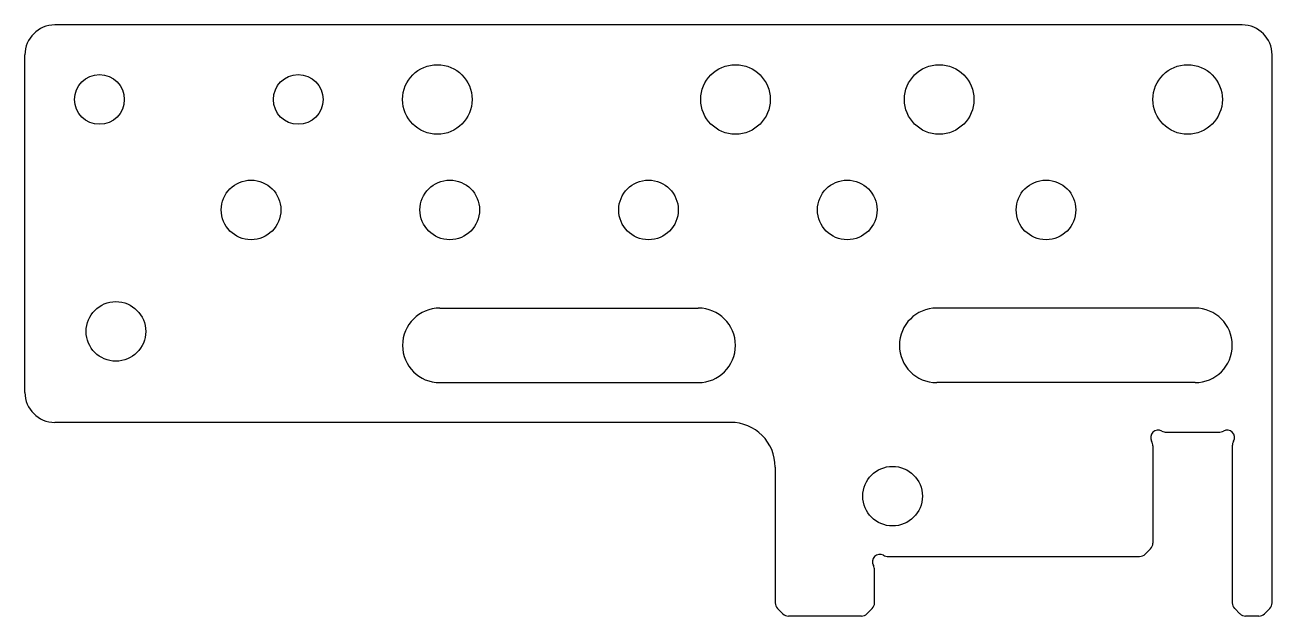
# Model space of a CAD drawing. Extents: x -102 to 24, y -87 to -27.
import ezdxf

# ---------------------------------------------------------------- set-up
doc = ezdxf.new("R2010")
doc.units = 0
doc.layers.add('VISIBLE', color=7, linetype='CONTINUOUS')

msp = doc.modelspace()

# ---------------------------------------------------------------- linework, layer by layer
at = {"layer": 'VISIBLE'}
for p, q in [((20.56, -27.14), (-98.94, -27.14)), ((-101.94, -64.14), (-101.94, -30.14)), ((23.56, -85.31), (23.56, -30.14)), ((-60.19, -55.64), (-34.19, -55.64)), ((15.81, -55.64), (-10.19, -55.64)), ((-60.19, -63.14), (-34.19, -63.14)), ((15.81, -63.14), (-10.19, -63.14)), ((-30.94, -67.14), (-98.94, -67.14)), ((12.94, -68.14), (18.19, -68.14)), ((11.56, -69.52), (11.56, -79.31)), ((19.56, -69.52), (19.56, -85.31)), ((-26.44, -71.64), (-26.44, -85.31)), ((11.33, -79.87), (10.8, -80.4)), ((-15.06, -80.64), (10.23, -80.64)), ((-16.44, -85.31), (-16.44, -82.02)), ((-25.68, -86.4), (-26.21, -85.87)), ((-16.68, -85.87), (-17.21, -86.4)), ((20.33, -86.4), (19.8, -85.87)), ((23.32, -85.87), (22.79, -86.4)), ((-17.77, -86.64), (-25.11, -86.64)), ((22.23, -86.64), (20.9, -86.64))]:
    msp.add_line(p, q, dxfattribs=at)
for centre, radius in [((-60.44, -34.64), 3.5), ((-30.44, -34.64), 3.5), ((-9.94, -34.64), 3.5), ((15.06, -34.64), 3.5), ((-94.44, -34.64), 2.5), ((-74.44, -34.64), 2.5), ((-79.19, -45.76), 3), ((-59.19, -45.76), 3), ((-39.19, -45.76), 3), ((-19.19, -45.76), 3), ((0.81, -45.76), 3), ((-92.79, -57.99), 3), ((-14.63, -74.57), 3)]:
    msp.add_circle(centre, radius, dxfattribs=at)
for centre, radius, start, end in [((-98.94, -30.14), 3, 90, 180), ((20.56, -30.14), 3, 0, 90), ((-60.19, -59.39), 3.75, 90, 270), ((-34.19, -59.39), 3.75, 270, 90), ((-10.19, -59.39), 3.75, 90, 270), ((15.81, -59.39), 3.75, 270, 90), ((-98.94, -64.14), 3, 180, 270), ((-30.94, -71.64), 4.5, 0, 90), ((12.09, -68.67), 0.75, 60.9828, 209.0172), ((12.94, -67.14), 1, 240.9828, 270), ((18.19, -67.14), 1, 270, 299.0172), ((19.03, -68.67), 0.75, 330.9828, 119.0172), ((10.56, -69.52), 1, 0, 29.0172), ((20.56, -69.52), 1, 150.9828, 180), ((10.76, -79.31), 0.8, 315, 0), ((-15.91, -81.17), 0.75, 60.9828, 209.0172), ((-17.44, -82.02), 1, 0, 29.0172), ((-15.06, -79.64), 1, 240.9828, 270), ((10.23, -79.84), 0.8, 270, 315), ((-25.64, -85.31), 0.8, 180, 225), ((-17.24, -85.31), 0.8, 315, 0), ((20.36, -85.31), 0.8, 180, 225), ((22.76, -85.31), 0.8, 315, 0), ((-25.11, -85.84), 0.8, 225, 270), ((-17.77, -85.84), 0.8, 270, 315), ((20.9, -85.84), 0.8, 225, 270), ((22.23, -85.84), 0.8, 270, 315)]:
    msp.add_arc(centre, radius, start, end, dxfattribs=at)

doc.saveas('drawing.dxf')
